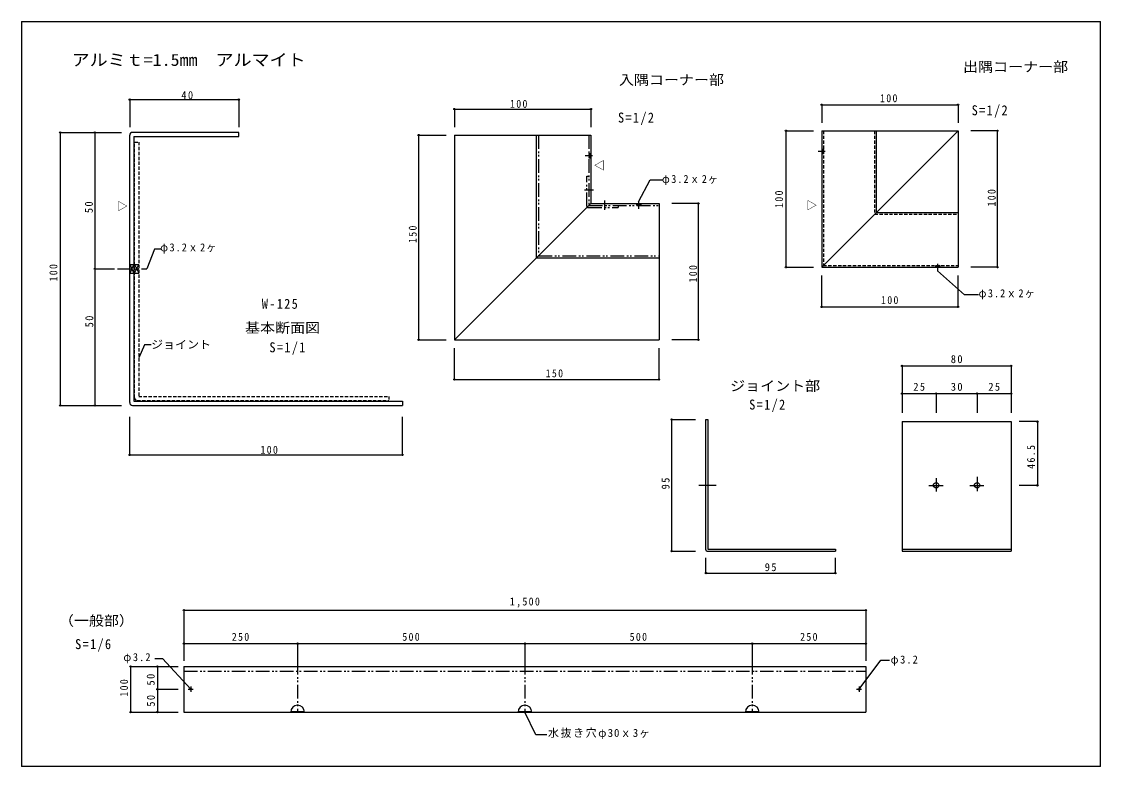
# Model space of a CAD drawing. Units: millimetres on the paper, with parts at other scales. Extents: x -197 to 198, y -139 to 134.
import ezdxf
from ezdxf.enums import TextEntityAlignment as Align

# ---------------------------------------------------------------- set-up
doc = ezdxf.new("R2010")
doc.units = ezdxf.units.MM
doc.header["$PDMODE"] = 32
doc.header["$PDSIZE"] = 0.5
doc.linetypes.add('DASHED1', pattern=[1.8, 1.2, -0.6])
doc.linetypes.add('DOUBLE_CHAIN1', pattern=[8.8, 5, -1, 0.6, -0.6, 0.6, -1])
doc.layers.add('0-0', color=7, linetype='Continuous')
doc.styles.add('ＭＳ 明朝', font='')
doc.styles.get('ＭＳ 明朝').set_extended_font_data('MS Mincho')

msp = doc.modelspace()

# ---------------------------------------------------------------- linework, layer by layer
at = {"layer": '0-0', "color": 6}
for p, q in [((-197.072, 133.95), (198.408, 133.95)), ((-197.072, 133.95), (-197.072, -138.963)), ((198.408, -138.963), (198.408, 133.95)), ((198.408, -138.963), (-197.072, -138.963))]:
    msp.add_line(p, q, dxfattribs=at)
at = {"layer": '0-0', "color": 4}
for p, q in [((-157.44, 105.367), (-157.44, 95.215)), ((-157.44, 105.367), (-117.44, 105.367)), ((-117.44, 105.367), (-117.44, 95.215)), ((96.241, 103.477), (96.241, 96.838)), ((96.241, 103.477), (146.241, 103.477)), ((146.241, 103.477), (146.241, 96.838)), ((-38.38, 101.888), (-38.38, 95.249)), ((-38.38, 101.888), (11.62, 101.888)), ((11.62, 101.888), (11.62, 95.249)), ((-182.929, 93.328), (-182.929, -6.672)), ((-182.929, 93.328), (-170.224, 93.328)), ((-170.224, 93.328), (-160.484, 93.328)), ((-170.224, 93.328), (-170.224, 33.328)), ((-51.518, 92.348), (-41.385, 92.348)), ((-51.518, 92.348), (-51.518, 17.348)), ((83.103, 93.937), (83.103, 43.937)), ((83.103, 93.937), (93.236, 93.937)), ((160.673, 93.937), (150.89, 93.937)), ((160.673, 43.937), (160.673, 93.937)), ((51.052, 67.348), (41.269, 67.348)), ((51.052, 17.348), (51.052, 67.348)), ((83.103, 43.937), (93.236, 43.937)), ((160.673, 43.937), (150.89, 43.937)), ((-170.224, 43.328), (-163.025, 43.328)), ((96.241, 29.4), (96.241, 40.931)), ((146.241, 29.4), (146.241, 40.931)), ((-170.224, 33.328), (-170.224, -6.672)), ((96.241, 29.4), (146.241, 29.4)), ((-51.518, 17.348), (-41.385, 17.348)), ((51.052, 17.348), (41.269, 17.348)), ((-38.38, 2.811), (-38.38, 14.342)), ((36.62, 2.811), (36.62, 14.342)), ((125.689, 7.772), (165.689, 7.772)), ((125.689, 7.772), (125.689, -2.361)), ((165.689, 7.772), (165.689, -2.361)), ((-38.38, 2.811), (36.62, 2.811)), ((125.689, -2.361), (138.189, -2.361)), ((125.689, -2.361), (125.689, -9.349)), ((138.189, -2.361), (138.189, -9.349)), ((138.189, -2.361), (153.189, -2.361)), ((153.189, -2.361), (153.189, -9.349)), ((153.189, -2.361), (165.689, -2.361)), ((165.689, -2.361), (165.689, -9.349)), ((-182.929, -6.672), (-170.224, -6.672)), ((-170.224, -6.672), (-160.484, -6.672)), ((-157.44, -24.842), (-157.44, -10.865)), ((-57.44, -24.842), (-57.44, -10.865)), ((41.199, -11.848), (41.199, -60.098)), ((41.199, -11.848), (49.934, -11.848)), ((175.306, -12.598), (168.667, -12.598)), ((175.306, -12.598), (175.306, -35.973)), ((-157.44, -24.842), (-57.44, -24.842)), ((175.306, -35.973), (168.667, -35.973)), ((41.199, -60.098), (49.934, -60.098)), ((53.778, -68.134), (53.778, -62.544)), ((101.278, -68.134), (101.278, -62.544)), ((53.778, -68.134), (101.278, -68.134)), ((-137.581, -81.752), (112.419, -81.752)), ((-137.581, -81.752), (-137.581, -93.982)), ((112.419, -81.752), (112.419, -93.982)), ((-137.581, -93.982), (-95.915, -93.982)), ((-137.581, -93.982), (-137.581, -100.271)), ((-95.915, -93.982), (-95.915, -100.271)), ((-95.915, -93.982), (-12.581, -93.982)), ((-12.581, -93.982), (-12.581, -100.271)), ((-12.581, -93.982), (70.752, -93.982)), ((70.752, -93.982), (70.752, -100.271)), ((70.752, -93.982), (112.419, -93.982)), ((112.419, -93.982), (112.419, -100.271)), ((-157.089, -102.368), (-147.299, -102.368)), ((-157.089, -102.368), (-157.089, -119.034)), ((-147.299, -102.368), (-139.612, -102.368)), ((-147.299, -102.368), (-147.299, -110.701)), ((-147.299, -110.701), (-139.612, -110.701)), ((-147.299, -110.701), (-147.299, -119.034)), ((-157.089, -119.034), (-147.299, -119.034)), ((-147.299, -119.034), (-139.612, -119.034))]:
    msp.add_line(p, q, dxfattribs=at)
at = {"layer": '0-0', "color": 3}
for p, q in [((-157.44, -5.672), (-157.44, 92.328)), ((-117.44, 93.328), (-156.44, 93.328)), ((-155.94, 91.828), (-155.94, -5.172)), ((-155.94, 91.828), (-117.44, 91.828)), ((-117.44, 91.828), (-117.44, 93.328)), ((-38.38, 92.348), (11.62, 92.348)), ((-38.38, 92.348), (-38.38, 17.348)), ((-8.38, 92.348), (-8.38, 47.348)), ((96.241, 93.937), (146.241, 93.937)), ((96.241, 43.937), (146.241, 93.937)), ((116.241, 93.937), (116.241, 63.937)), ((146.241, 93.937), (146.241, 43.937)), ((-38.38, 17.348), (11.62, 67.348)), ((36.62, 67.348), (36.62, 17.348)), ((116.241, 63.937), (146.241, 63.937)), ((-8.38, 47.348), (36.62, 47.348)), ((-38.38, 17.348), (36.62, 17.348)), ((-156.44, -6.672), (-57.44, -6.672)), ((-155.94, -5.172), (-57.44, -5.172)), ((-57.44, -5.172), (-57.44, -6.672)), ((53.778, -11.848), (54.528, -11.848)), ((53.778, -59.598), (53.778, -11.848)), ((54.528, -11.848), (54.528, -59.348)), ((125.689, -12.598), (165.689, -12.598)), ((125.689, -12.598), (125.689, -60.098)), ((165.689, -12.598), (165.689, -60.098)), ((138.189, -33.286), (138.189, -38.29)), ((153.189, -32.851), (153.189, -38.072)), ((57.597, -35.973), (51.158, -35.973)), ((135.506, -35.973), (140.8, -35.973)), ((150.59, -35.973), (155.666, -35.973)), ((54.278, -60.098), (101.278, -60.098)), ((54.528, -59.348), (101.278, -59.348)), ((101.278, -59.348), (101.278, -60.098)), ((125.689, -59.348), (165.689, -59.348)), ((125.689, -60.098), (165.689, -60.098))]:
    msp.add_line(p, q, dxfattribs=at)
at = {"layer": '0-0', "linetype": 'DASHED1'}
for p, q in [((115.641, 93.937), (115.641, 63.337)), ((-155.64, 89.828), (-154.14, 89.828)), ((-155.64, -3.872), (-155.64, 89.828)), ((-154.14, 89.828), (-154.14, -3.372)), ((115.641, 63.337), (146.241, 63.337)), ((-154.14, -3.372), (-62.44, -3.372)), ((-62.44, -3.372), (-62.44, -4.872)), ((-154.64, -4.872), (-62.44, -4.872))]:
    msp.add_line(p, q, dxfattribs=at)
at = {"layer": '0-0', "linetype": 'DOUBLE_CHAIN1'}
for p, q in [((96.241, 87.237), (96.841, 87.237)), ((96.241, 87.237), (96.841, 85.637)), ((96.841, 87.237), (96.241, 85.637)), ((9.584, 84.848), (12.156, 84.848)), ((10.87, 85.648), (11.47, 85.648)), ((10.87, 85.648), (11.47, 84.048)), ((11.47, 85.648), (10.87, 84.048)), ((10.87, 84.048), (11.47, 84.048)), ((94.956, 86.437), (97.527, 86.437)), ((96.241, 85.637), (96.841, 85.637)), ((10.12, 77.348), (10.87, 77.348)), ((10.12, 66.348), (10.12, 77.348)), ((9.308, 72.348), (12.587, 72.348)), ((16.62, 68.454), (16.62, 65.035)), ((29.12, 67.883), (29.12, 65.312)), ((10.62, 65.848), (21.62, 65.848)), ((21.62, 66.598), (21.62, 65.848)), ((28.32, 67.198), (28.32, 66.598)), ((28.32, 67.198), (29.92, 66.598)), ((29.92, 67.198), (28.32, 66.598)), ((29.92, 67.198), (29.92, 66.598)), ((-157.44, 44.928), (-155.94, 44.928)), ((-157.44, 44.928), (-155.94, 41.728)), ((-155.64, 41.728), (-154.14, 44.928)), ((-155.64, 44.928), (-154.14, 41.728)), ((-155.64, 44.928), (-154.14, 44.928)), ((137.941, 44.537), (137.941, 43.937)), ((137.941, 44.537), (139.541, 43.937)), ((139.541, 44.537), (137.941, 43.937)), ((138.741, 45.222), (138.741, 42.651)), ((139.541, 44.537), (139.541, 43.937)), ((-161.87, 43.328), (-151.21, 43.328)), ((-155.64, 41.728), (-154.14, 41.728)), ((-95.915, -100.271), (-95.915, -119.034)), ((-12.581, -100.271), (-12.581, -119.034)), ((70.752, -100.271), (70.752, -119.034)), ((-137.581, -104.034), (112.419, -104.034))]:
    msp.add_line(p, q, dxfattribs=at)
at = {"layer": '0-0'}
for p, q in [((-137.581, -102.368), (112.419, -102.368)), ((-137.581, -102.368), (-137.581, -119.034)), ((112.419, -102.368), (112.419, -119.034)), ((-136.037, -110.701), (-134.14, -110.701)), ((-135.081, -109.678), (-135.081, -111.575)), ((108.963, -110.701), (110.86, -110.701)), ((109.919, -109.678), (109.919, -111.575)), ((-137.581, -119.034), (112.419, -119.034)), ((-98.402, -118.784), (-93.427, -118.784)), ((-15.069, -118.784), (-10.094, -118.784)), ((-8.601, -127.384), (-12.581, -119.034)), ((68.264, -118.784), (73.239, -118.784)), ((-4.549, -127.384), (-8.601, -127.384))]:
    msp.add_line(p, q, dxfattribs=at)
at = {"layer": '0-0', "linetype": 'DOUBLE_CHAIN1'}
for points in [[(-7.63, 92.348), (-7.63, 48.098), (36.62, 48.098)], [(10.87, 92.348), (10.87, 66.598), (36.62, 66.598)], [(-155.94, 44.928), (-157.44, 41.728), (-155.94, 41.728)]]:
    msp.add_lwpolyline(points, dxfattribs=at)
at = {"layer": '0-0', "color": 3}
for points in [[(11.62, 92.348), (11.62, 67.348), (36.62, 67.348)], [(96.241, 93.937), (96.241, 43.937), (146.241, 43.937)]]:
    msp.add_lwpolyline(points, dxfattribs=at)
at = {"layer": '0-0', "linetype": 'DASHED1'}
msp.add_lwpolyline([(96.841, 93.937), (96.841, 44.537), (146.241, 44.537)], dxfattribs=at)
at = {"layer": '0-0'}
for points in [[(29.12, 67.883), (33.324, 75.925), (37.966, 75.925)], [(-145.956, 50.506), (-148.343, 50.506), (-151.21, 43.328)], [(153.702, 33.782), (148.54, 33.782), (138.741, 42.651)], [(-149.612, 15.454), (-152.019, 15.454), (-154.14, 10.73)], [(-148.173, -99.383), (-145.394, -99.383), (-135.081, -110.701)], [(109.919, -110.701), (117.9, -100.026), (121.071, -100.026)]]:
    msp.add_lwpolyline(points, dxfattribs=at)
at = {"layer": '0-0', "color": 3}
for centre in [(138.189, -35.973), (153.189, -35.973)]:
    msp.add_circle(centre, 1, dxfattribs=at)
at = {"layer": '0-0'}
for centre in [(-135.081, -110.701), (109.919, -110.701)]:
    msp.add_circle(centre, 0.333, dxfattribs=at)
at = {"layer": '0-0', "color": 3}
for centre, radius, start, end in [((-156.44, 92.328), 1, 90, 180), ((-156.44, -5.672), 1, 180, 270), ((54.278, -59.598), 0.5, 180, 270)]:
    msp.add_arc(centre, radius, start, end, dxfattribs=at)
at = {"layer": '0-0', "linetype": 'DOUBLE_CHAIN1'}
msp.add_arc((10.62, 66.348), 0.5, 180, 270, dxfattribs=at)
at = {"layer": '0-0', "linetype": 'DASHED1'}
msp.add_arc((-154.64, -3.872), 1, 180, 270, dxfattribs=at)
at = {"layer": '0-0'}
for centre in [(-95.915, -119.034), (-12.581, -119.034), (70.752, -119.034)]:
    msp.add_arc(centre, 2.5, 0, 180, dxfattribs=at)
at = {"layer": '0-0', "color": 1}
for p in [(-157.44, 105.367), (-117.44, 105.367), (96.241, 103.477), (146.241, 103.477), (-38.38, 101.888), (11.62, 101.888), (-182.929, 93.328), (-170.224, 93.328), (-51.518, 92.348), (83.103, 93.937), (160.673, 93.937), (51.052, 67.348), (-170.224, 43.328), (83.103, 43.937), (160.673, 43.937), (96.241, 29.4), (146.241, 29.4), (-51.518, 17.348), (51.052, 17.348), (125.689, 7.772), (165.689, 7.772), (-38.38, 2.811), (36.62, 2.811), (125.689, -2.361), (138.189, -2.361), (153.189, -2.361), (165.689, -2.361), (-182.929, -6.672), (-170.224, -6.672), (41.199, -11.848), (175.306, -12.598), (-157.44, -24.842), (-57.44, -24.842), (175.306, -35.973), (41.199, -60.098), (53.778, -68.134), (101.278, -68.134), (-137.581, -81.752), (112.419, -81.752), (-137.581, -93.982), (-95.915, -93.982), (-12.581, -93.982), (70.752, -93.982), (112.419, -93.982), (-157.089, -102.368), (-147.299, -102.368), (-147.299, -110.701), (-157.089, -119.034), (-147.299, -119.034)]:
    msp.add_point(p, dxfattribs=at)

# ---------------------------------------------------------------- texts
at = {"layer": '0-0', "color": 3, "style": 'ＭＳ 明朝', "width": 1.1}
for s, height, p in [('アルミｔ=1.5mm\u3000アルマイト', 4.399, (-178.721, 116.414)), ('出隅コーナー部', 3.666, (148.063, 114.458)), ('入隅コーナー部', 3.666, (21.914, 109.687)), ('基本断面図', 3.666, (-115.152, 18.83)), ('ジョイント部', 3.666, (62.669, -2.468)), ('（一般部）', 3.666, (-183.39, -88.483))]:
    msp.add_text(s, height=height, dxfattribs=at).set_placement(p, align=Align.BOTTOM_LEFT)
at = {"layer": '0-0', "style": 'ＭＳ 明朝'}
for rotation, p in [(270, (12.302, 83.306)), (90, (-157.705, 64.361)), (90, (94.983, 64.692))]:
    msp.add_text('▽', height=2.933, rotation=rotation, dxfattribs=at).set_placement(p, align=Align.BOTTOM_LEFT)
at = {"layer": '0-0', "style": 'ＭＳ 明朝', "width": 1.1}
msp.add_text('ジョイント', height=2.933, dxfattribs=at).set_placement((-149.601, 13.265), align=Align.BOTTOM_LEFT)
at = {"layer": '0-0', "char_height": 2.933, "attachment_point": 7, "style": 'ＭＳ 明朝'}
for s, insert in [('\\T1.27;\\W0.95;40', (-138.494, 105.49)), ('\\T1.27;\\W0.9;100', (117.629, 104.37)), ('\\T1.27;\\W0.9;100', (-18.008, 102.316)), ('\\T1.18;\\W0.95;φ3.2ｘ2ヶ', (37.659, 74.019)), ('\\T1.18;\\W0.95;φ3.2ｘ2ヶ', (-146.25, 48.963)), ('\\T1.18;\\W0.95;φ3.2ｘ2ヶ', (153.744, 32.146)), ('\\T1.27;\\W0.9;100', (117.991, 30.4)), ('\\T1.27;\\W0.95;80', (143.564, 8.772)), ('\\T1.27;\\W0.9;150', (-4.936, 3.571)), ('\\T1.27;\\W0.95;25', (129.814, -1.361)), ('\\T1.27;\\W0.95;30', (143.564, -1.361)), ('\\T1.27;\\W0.95;25', (157.314, -1.361)), ('\\T1.27;\\W0.9;100', (-109.49, -24.445)), ('\\T1.27;\\W0.95;95', (75.357, -67.453)), ('\\T1.28;\\W0.9;1,500', (-18.081, -80.752)), ('\\T1.27;\\W0.9;250', (-119.998, -92.982)), ('\\T1.27;\\W0.9;500', (-57.498, -92.982)), ('\\T1.27;\\W0.9;500', (25.835, -92.982)), ('\\T1.27;\\W0.9;250', (88.335, -92.982)), ('\\T1.21;\\W0.95;φ3.2', (-159.759, -101.181)), ('\\T1.21;\\W0.95;φ3.2', (121.502, -102.061)), ('\\T1.15;水抜き穴φ30ｘ3ヶ', (-4.104, -128.951))]:
    msp.add_mtext(s, dxfattribs=dict(at, insert=insert))
at = {"layer": '0-0', "color": 3, "char_height": 3.666, "attachment_point": 7, "style": 'ＭＳ 明朝'}
for s, insert in [('\\T1.22;\\W0.9;S=1/2', (151.208, 98.734)), ('\\T1.22;\\W0.9;S=1/2', (21.564, 96.059)), ('\\T1.22;\\W0.9;W-125', (-109.018, 28.652)), ('\\T1.22;\\W0.9;S=1/1', (-106.223, 11.88)), ('\\T1.22;\\W0.9;S=1/2', (69.657, -9.107)), ('\\T1.22;\\W0.9;S=1/6', (-177.45, -96.869))]:
    msp.add_mtext(s, dxfattribs=dict(at, insert=insert))
at = {"layer": '0-0', "char_height": 2.933, "attachment_point": 7, "rotation": 90, "style": 'ＭＳ 明朝'}
for s, insert in [('\\T1.27;\\W0.9;100', (82.103, 65.687)), ('\\T1.27;\\W0.9;100', (160.03, 66.195)), ('\\T1.27;\\W0.95;50', (-170.927, 63.762)), ('\\T1.27;\\W0.9;150', (-52.196, 52.843)), ('\\T1.27;\\W0.9;100', (-183.899, 38.731)), ('\\T1.27;\\W0.9;100', (50.571, 38.363)), ('\\T1.27;\\W0.95;50', (-170.744, 21.923)), ('\\T1.28;\\W0.9;46.5', (174.465, -29.913)), ('\\T1.27;\\W0.95;95', (40.498, -37.464)), ('\\T1.27;\\W0.95;50', (-148.25, -109.32)), ('\\T1.27;\\W0.9;100', (-158.005, -113.384)), ('\\T1.27;\\W0.95;50', (-148.176, -117.079))]:
    msp.add_mtext(s, dxfattribs=dict(at, insert=insert))

doc.saveas('drawing.dxf')
